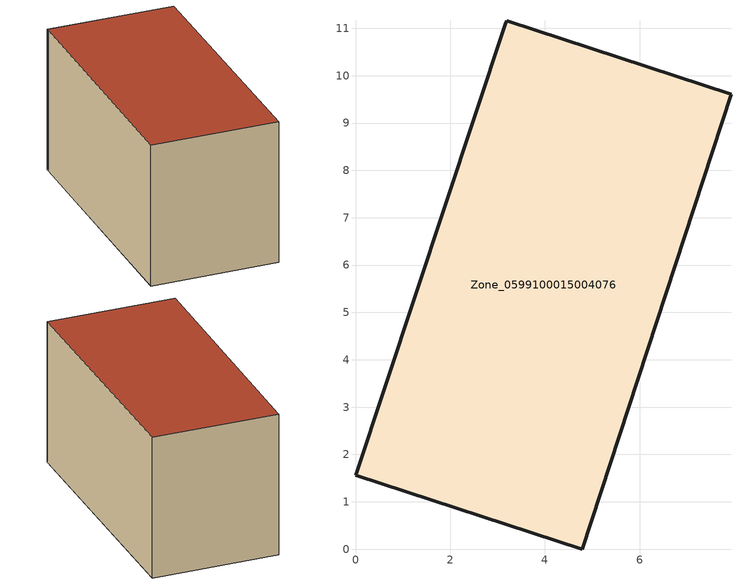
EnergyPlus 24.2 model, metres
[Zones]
Zone_0599100015004076
 floor ground (C_G): 3.19,11.16 7.93,9.61 4.79,0 0,1.56 3.17,11.08 z0.78
 wall outside (C_F): 0,1.56 4.79,0 7.93,9.61 3.19,11.16 3.17,11.08 0,1.56 z0.78:6.53
 roof outside (C_R): 7.93,9.61 3.19,11.16 3.17,11.08 0,1.56 4.79,0 z6.53
[BUILDING]
Pand.0599100015004076: North Axis=0; Terrain=City; Loads Convergence Tolerance Value=0.04; Temperature Convergence Tolerance Value=0.4; Solar Distribution=FullExterior; Maximum Number of Warmup Days=25; Minimum Number of Warmup Days=1
[Site:Location]
Rotterdam.The.Hague.AP_ZH_NLD Design_Conditions: Latitude=51.96; Longitude=4.45; Time Zone=1; Elevation=-4.5
[SITE:GROUNDTEMPERATURE:BUILDINGSURFACE]
18, 18, 18, 18, 18, 18, 18, 18, 18, 18, 18, 18
[MATERIAL] Thermal Absorptance=0.9; Solar Absorptance=0.7; Visible Absorptance=0.7
Name | Roughness | Thickness | Conductivity | Density | Specific Heat
G.TI.1965-1974 | MediumSmooth | 0.15 | 0.882353 | 540 | 1210
F.TI.1965-1974 | Rough | 0.3 | 0.697674 | 1920 | 840
R.TI.1965-1974 | MediumRough | 0.2 | 0.232558 | 1500 | 1000
[CONSTRUCTION]
C_G: G.TI.1965-1974
C_F: F.TI.1965-1974
C_R: R.TI.1965-1974
[ZONE]
Zone_0599100015004076: Type=1; Multiplier=1; Ceiling Height=Autocalculate; Volume=Autocalculate; Floor Area=autocalculate; Part of Total Floor Area=Yes
[ZONEINFILTRATION:DESIGNFLOWRATE]
Infil_Zone_0599100015004076: Zone or ZoneList or Space or SpaceList=Zone_0599100015004076; Schedule=AlwaysOn; Design Flow Rate Calculation Method=Flow/Area; Flow Rate per Floor Area=0.003; Constant Term Coefficient=1; Temperature Term Coefficient=0; Velocity Term Coefficient=0; Velocity Squared Term Coefficient=0
[HVACTEMPLATE:ZONE:IDEALLOADSAIRSYSTEM]
Zone_0599100015004076: Maximum Heating Supply Air Temperature=50; Minimum Cooling Supply Air Temperature=13; Maximum Heating Supply Air Humidity Ratio=0.0156; Minimum Cooling Supply Air Humidity Ratio=0.0077; Heating Limit=NoLimit; Cooling Limit=NoLimit; Dehumidification Control Type=ConstantSensibleHeatRatio; Cooling Sensible Heat Ratio=0.7; Dehumidification Setpoint=60; Humidification Control Type=None; Humidification Setpoint=30; Outdoor Air Method=None; Outdoor Air Flow Rate per Person=0.00944; Outdoor Air Flow Rate per Zone Floor Area=0; Outdoor Air Flow Rate per Zone=0; Demand Controlled Ventilation Type=None; Outdoor Air Economizer Type=NoEconomizer; Heat Recovery Type=None; Sensible Heat Recovery Effectiveness=0.7; Latent Heat Recovery Effectiveness=0.65
[ZONECONTROL:THERMOSTAT]
ThermostatControl_Zone_0599100015004076: Zone or ZoneList=Zone_0599100015004076; Control Type Schedule=DualSetpointControlType; Control 1=Thermostat_Zone_0599100015004076; Temperature Difference Between Cutout And Setpoint=0
[THERMOSTATSETPOINT:DUALSETPOINT]
Thermostat_Zone_0599100015004076: Heating Setpoint Temperature Schedule=HeatingSetpoint_Zone_0599100015004076; Cooling Setpoint Temperature Schedule=CoolingSetpoint_Zone_0599100015004076
[SCHEDULE:COMPACT]
HeatingSetpoint_Zone_0599100015004076: Through: 12/31, For: AllDays, Until: 24:00, 21
CoolingSetpoint_Zone_0599100015004076: Through: 12/31, For: AllDays, Until: 24:00, 24
DualSetpointControlType: Through: 12/31, For: AllDays, Until: 24:00, 4
AlwaysOn: Through: 12/31, For: AllDays, Until: 24:00, 1
